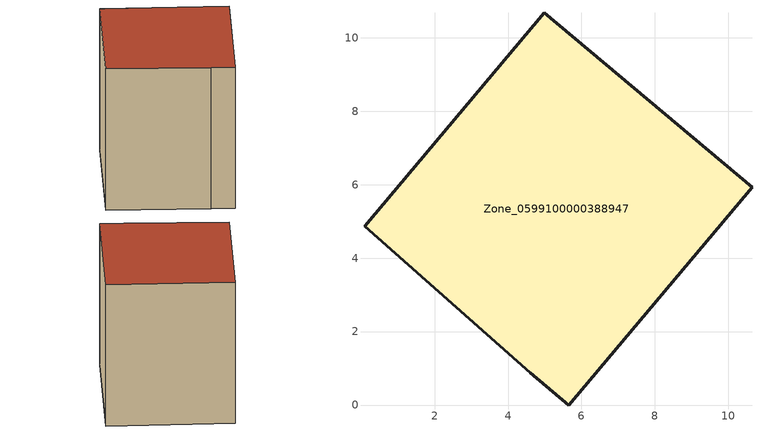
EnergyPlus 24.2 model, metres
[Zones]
Zone_0599100000388947
 floor ground (C_G): 4.61,0.88 0.09,4.87 4.98,10.67 10.64,5.92 5.66,0 z0
 wall outside (C_F): 10.64,5.92 4.98,10.67 0.09,4.87 4.61,0.88 5.66,0 10.64,5.92 z0:9.02
 roof outside (C_R): 4.61,0.88 5.66,0 10.64,5.92 4.98,10.67 0.09,4.87 z9.02
[BUILDING]
Pand.0599100000388947: North Axis=0; Terrain=City; Loads Convergence Tolerance Value=0.04; Temperature Convergence Tolerance Value=0.4; Solar Distribution=FullExterior; Maximum Number of Warmup Days=25; Minimum Number of Warmup Days=1
[Site:Location]
Rotterdam.The.Hague.AP_ZH_NLD Design_Conditions: Latitude=51.96; Longitude=4.45; Time Zone=1; Elevation=-4.5
[SITE:GROUNDTEMPERATURE:BUILDINGSURFACE]
18, 18, 18, 18, 18, 18, 18, 18, 18, 18, 18, 18
[MATERIAL] Thermal Absorptance=0.9; Solar Absorptance=0.7; Visible Absorptance=0.7
Name | Roughness | Thickness | Conductivity | Density | Specific Heat
G.TC.1992-2005 | MediumSmooth | 0.15 | 0.06 | 540 | 1210
F.TC.1992-2005 | Rough | 0.3 | 0.12 | 1920 | 840
R.TC.1992-2005 | MediumRough | 0.2 | 0.08 | 1500 | 1000
[CONSTRUCTION]
C_G: G.TC.1992-2005
C_F: F.TC.1992-2005
C_R: R.TC.1992-2005
[ZONE]
Zone_0599100000388947: Type=1; Multiplier=1; Ceiling Height=Autocalculate; Volume=Autocalculate; Floor Area=autocalculate; Part of Total Floor Area=Yes
[ZONEINFILTRATION:DESIGNFLOWRATE]
Infil_Zone_0599100000388947: Zone or ZoneList or Space or SpaceList=Zone_0599100000388947; Schedule=AlwaysOn; Design Flow Rate Calculation Method=Flow/Area; Flow Rate per Floor Area=0.0015; Constant Term Coefficient=1; Temperature Term Coefficient=0; Velocity Term Coefficient=0; Velocity Squared Term Coefficient=0
[HVACTEMPLATE:ZONE:IDEALLOADSAIRSYSTEM]
Zone_0599100000388947: Maximum Heating Supply Air Temperature=50; Minimum Cooling Supply Air Temperature=13; Maximum Heating Supply Air Humidity Ratio=0.0156; Minimum Cooling Supply Air Humidity Ratio=0.0077; Heating Limit=NoLimit; Cooling Limit=NoLimit; Dehumidification Control Type=ConstantSensibleHeatRatio; Cooling Sensible Heat Ratio=0.7; Dehumidification Setpoint=60; Humidification Control Type=None; Humidification Setpoint=30; Outdoor Air Method=None; Outdoor Air Flow Rate per Person=0.00944; Outdoor Air Flow Rate per Zone Floor Area=0; Outdoor Air Flow Rate per Zone=0; Demand Controlled Ventilation Type=None; Outdoor Air Economizer Type=NoEconomizer; Heat Recovery Type=None; Sensible Heat Recovery Effectiveness=0.7; Latent Heat Recovery Effectiveness=0.65
[ZONECONTROL:THERMOSTAT]
ThermostatControl_Zone_0599100000388947: Zone or ZoneList=Zone_0599100000388947; Control Type Schedule=DualSetpointControlType; Control 1=Thermostat_Zone_0599100000388947; Temperature Difference Between Cutout And Setpoint=0
[THERMOSTATSETPOINT:DUALSETPOINT]
Thermostat_Zone_0599100000388947: Heating Setpoint Temperature Schedule=HeatingSetpoint_Zone_0599100000388947; Cooling Setpoint Temperature Schedule=CoolingSetpoint_Zone_0599100000388947
[SCHEDULE:COMPACT]
HeatingSetpoint_Zone_0599100000388947: Through: 12/31, For: AllDays, Until: 24:00, 21
CoolingSetpoint_Zone_0599100000388947: Through: 12/31, For: AllDays, Until: 24:00, 24
DualSetpointControlType: Through: 12/31, For: AllDays, Until: 24:00, 4
AlwaysOn: Through: 12/31, For: AllDays, Until: 24:00, 1
